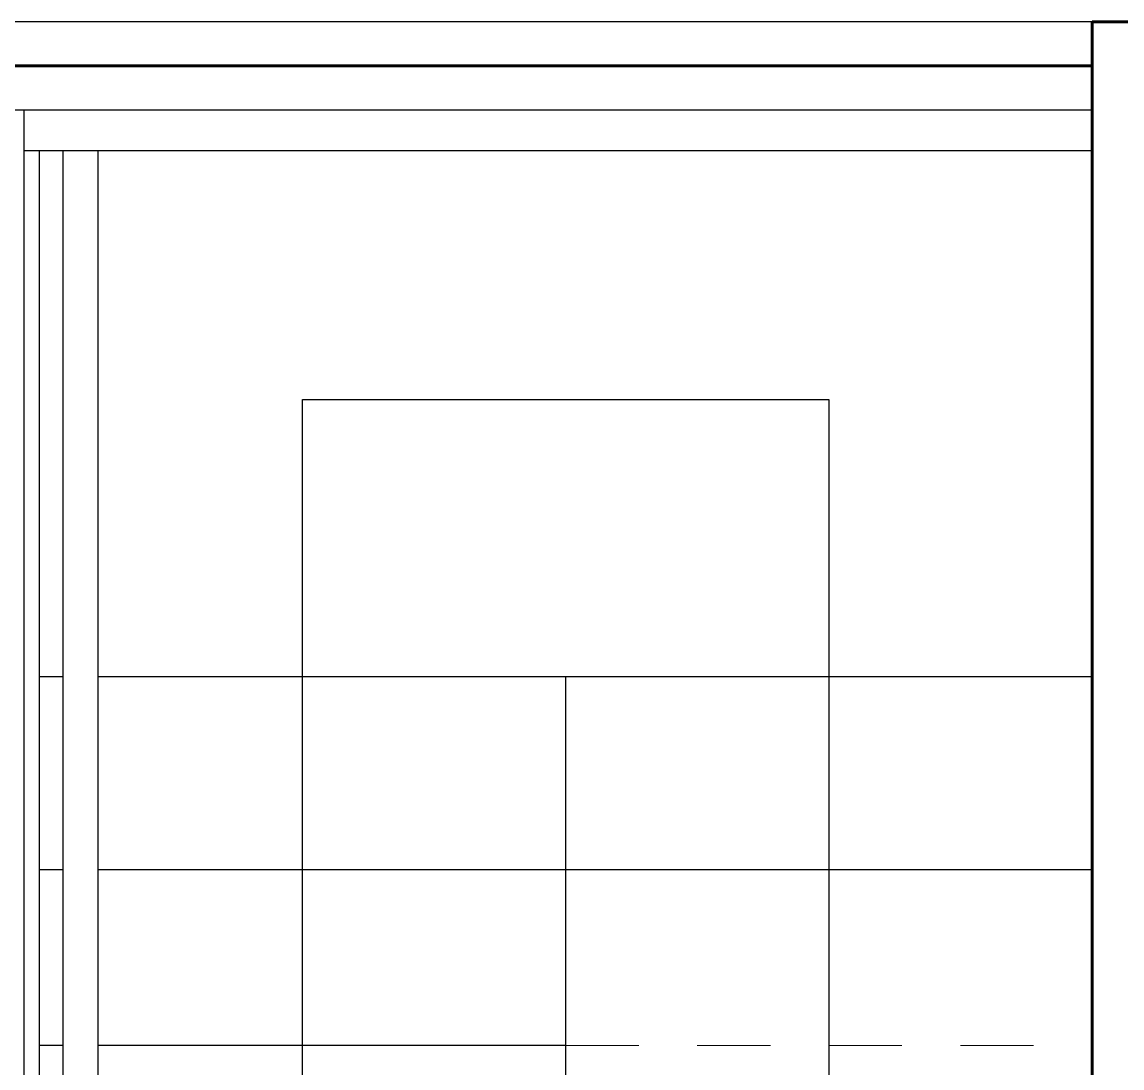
# Model space of a CAD drawing. Header units: metres. Extents: x 244.4 to 340.3, y -4.1 to 64.3.
# Drawn here: x 251.594 to 253.475, y 51.678 to 53.467 of the extents above; entities that cross this region are included whole.
import ezdxf

# ---------------------------------------------------------------- set-up
doc = ezdxf.new("R2010")
doc.units = ezdxf.units.M
doc.linetypes.add('HIDDEN2', pattern=[0.1875, 0.125, -0.0625])
doc.layers.add('A-WALL', color=6, linetype='Continuous', lineweight=60)
doc.layers.add('inne_gulv', color=7, linetype='Continuous', lineweight=15)
doc.layers.add('Edges', color=7, linetype='Continuous')

msp = doc.modelspace()

# ---------------------------------------------------------------- linework, layer by layer
at = {"layer": 'A-WALL'}
for p, q in [((253.4235, 53.3171), (253.4235, 53.4671)), ((253.4235, 53.4671), (253.5735, 53.4671)), ((250.7135, 53.3921), (253.4235, 53.3921)), ((253.4235, 53.3171), (253.4235, 53.2471)), ((253.4235, 53.2471), (253.4235, 50.1423))]:
    msp.add_line(p, q, dxfattribs=at)
at = {"layer": 'Edges'}
for p, q in [((253.4235, 53.4671), (250.7977, 53.4671)), ((250.7977, 53.3171), (253.4235, 53.3171)), ((251.5977, 50.1423), (251.5977, 53.3171)), ((251.5977, 53.2471), (253.4235, 53.2471)), ((251.6235, 49.9171), (251.6235, 53.2471)), ((251.6635, 53.2471), (251.6635, 49.9471)), ((251.7235, 53.2471), (251.7235, 49.9471)), ((251.6635, 52.3471), (251.6235, 52.3471)), ((253.4235, 52.3471), (251.7235, 52.3471)), ((252.5235, 49.9171), (252.5235, 52.3471)), ((251.6635, 52.0171), (251.6235, 52.0171)), ((253.4235, 52.0171), (251.7235, 52.0171)), ((251.6635, 51.7171), (251.6235, 51.7171)), ((252.5235, 51.7171), (251.7235, 51.7171))]:
    msp.add_line(p, q, dxfattribs=at)
msp.add_lwpolyline([(252.0735, 49.9171), (252.0735, 52.8215), (252.9735, 52.8215), (252.9735, 50.4109)], dxfattribs=at)
at = {"layer": 'inne_gulv', "linetype": 'HIDDEN2'}
msp.add_line((252.5235, 51.7171), (253.4235, 51.7171), dxfattribs=at)

doc.saveas('drawing.dxf')
